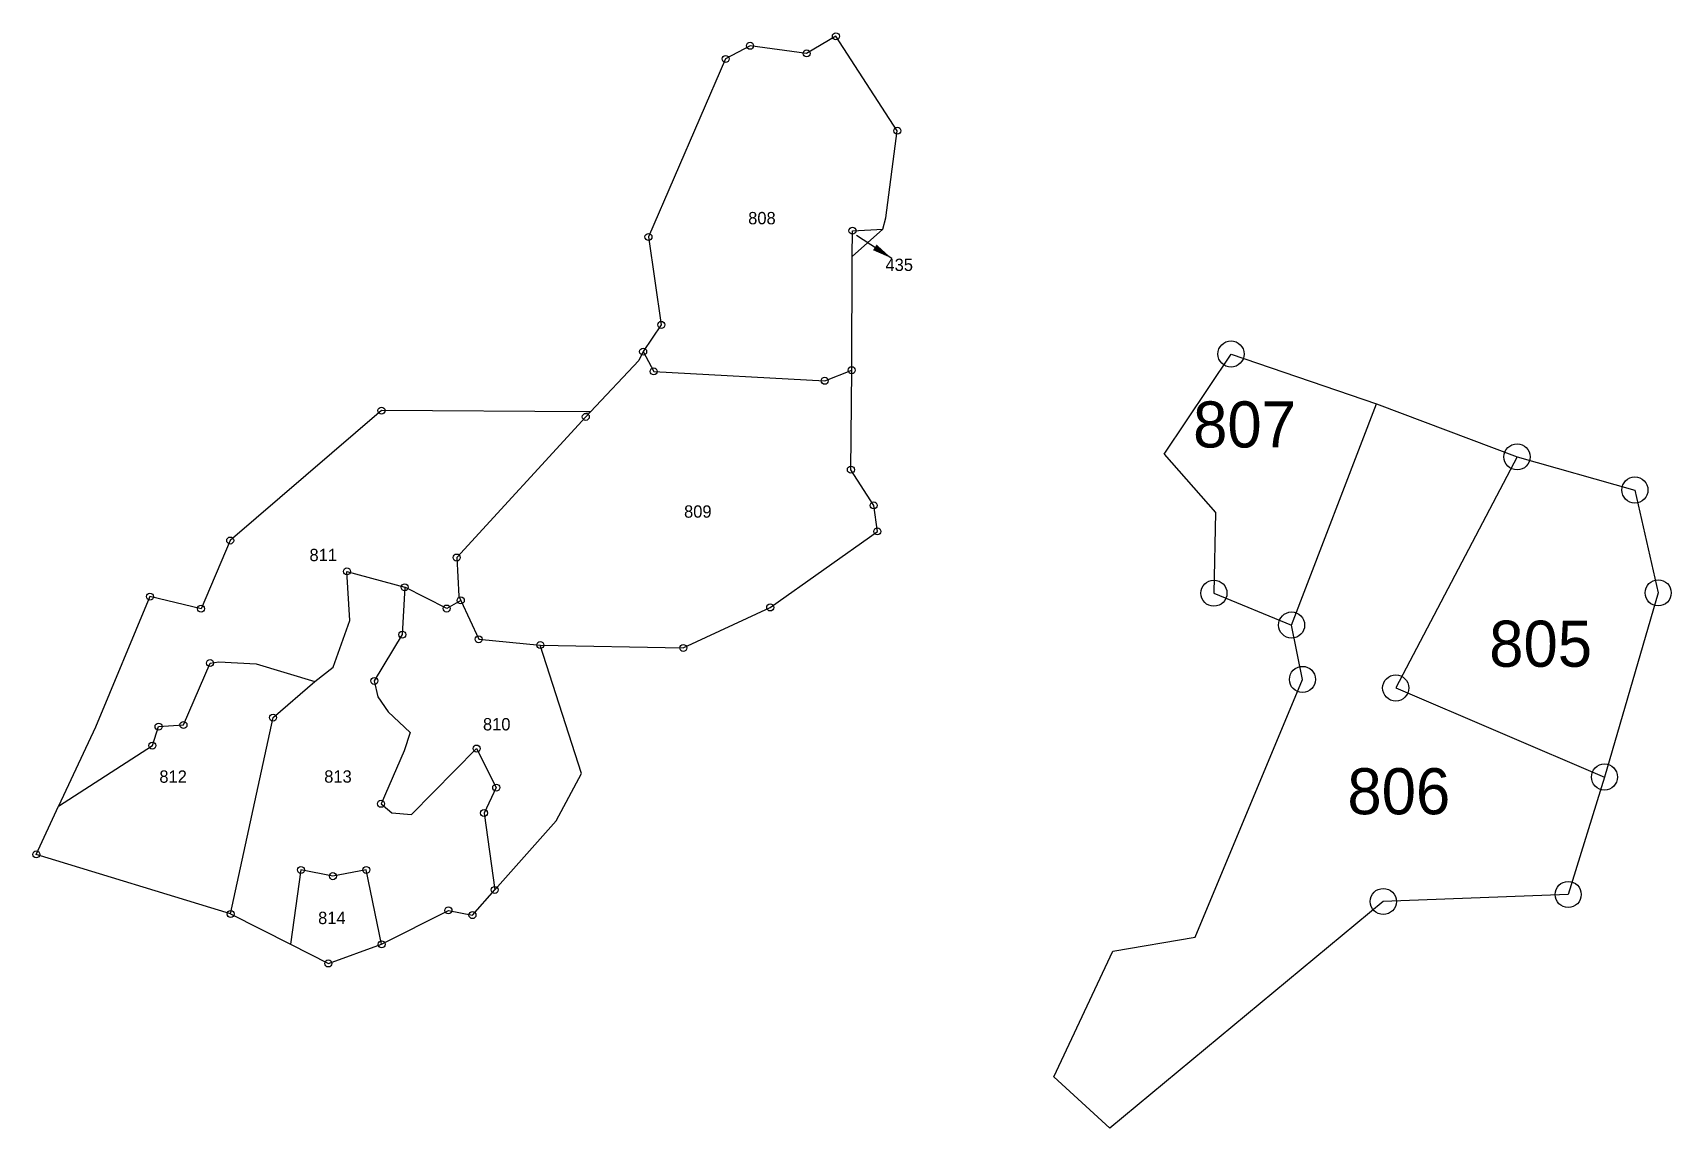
# Model space of a CAD drawing. Header units: metres. Extents: x 260190 to 263401, y 2203527 to 2206859.
# Drawn here: x 261727.5 to 261930.6, y 2206722.9 to 2206858.7 of the extents above; entities that cross this region are included whole.
import ezdxf

# ---------------------------------------------------------------- set-up
doc = ezdxf.new("R2010")
doc.units = ezdxf.units.M
doc.header["$MEASUREMENT"] = 0
for name, color, linetype in [('OFF', 1, 'Continuous'), ('POLY_PARCEL', 6, 'Continuous'), ('SYM_STONE', 1, 'Continuous'), ('TEXT_PARCEL', 7, 'Continuous')]:
    doc.layers.add(name, color=color, linetype=linetype)
doc.styles.get("Standard").update_dxf_attribs({"font": 'simplex.shx'})
doc.styles.add('TEXT_MAP', font='', dxfattribs={"height": 1.8})
doc.styles.get('TEXT_MAP').set_extended_font_data('Kruti Dev 050')
doc.dimstyles.get("Standard").update_dxf_attribs({"dimtxt": 0.18, "dimasz": 0.18, "dimexe": 0.18, "dimexo": 0.0625, "dimgap": 0.09, "dimtad": 0, "dimtih": 1, "dimtoh": 1, "dimdec": 4, "dimzin": 0, "dimdsep": 46, "dimtxsty": 'Standard', "dimcen": 0.09, "dimadec": 0, "dimazin": 0, "dimtfac": 1, "dimtdec": 4, "dimtofl": 0, "dimtmove": 0, "dimatfit": 3, "dimfxl": 1, "dimtolj": 1, "dimtzin": 0, "dimarcsym": 0})

msp = doc.modelspace()

# ---------------------------------------------------------------- linework, layer by layer
at = {"layer": 'OFF'}
msp.add_line((261832.89, 2206834.37), (261833.24, 2206835.77), dxfattribs=at)
at = {"layer": 'POLY_PARCEL'}
for p, q in [((261827.05, 2206858.28), (261823.43, 2206856.15)), ((261834.67, 2206846.57), (261827.05, 2206858.28)), ((261816.41, 2206857.1), (261813.38, 2206855.47)), ((261823.43, 2206856.15), (261816.41, 2206857.1)), ((261813.38, 2206855.47), (261803.82, 2206833.4)), ((261833.24, 2206835.77), (261834.67, 2206846.57)), ((261832.89, 2206834.37), (261829.09, 2206830.98)), ((261829.09, 2206830.98), (261829.11, 2206834.17)), ((261829.11, 2206834.17), (261832.89, 2206834.37)), ((261829.11, 2206834.17), (261829.11, 2206834.17)), ((261803.82, 2206833.4), (261805.4, 2206822.5)), ((261829.01, 2206816.88), (261829.09, 2206830.98)), ((261805.4, 2206822.5), (261803.16, 2206819.18)), ((261802.62, 2206818.1), (261796.63, 2206811.73)), ((261803.16, 2206819.18), (261802.62, 2206818.1)), ((261803.16, 2206819.18), (261804.47, 2206816.73)), ((261867.76, 2206806.47), (261876.04, 2206818.89)), ((261876.04, 2206818.89), (261894.08, 2206812.7)), ((261804.47, 2206816.73), (261825.67, 2206815.57)), ((261825.67, 2206815.57), (261829.01, 2206816.88)), ((261828.91, 2206804.55), (261829.01, 2206816.88)), ((261770.72, 2206811.87), (261751.96, 2206795.77)), ((261796.05, 2206811.73), (261770.72, 2206811.87)), ((261796.63, 2206811.73), (261796.05, 2206811.73)), ((261796.63, 2206811.73), (261796.05, 2206811.1)), ((261883.55, 2206785.29), (261894.08, 2206812.7)), ((261894.08, 2206812.7), (261911.5, 2206806.14)), ((261796.05, 2206811.1), (261780.04, 2206793.66)), ((261867.76, 2206806.47), (261874.11, 2206799.25)), ((261911.5, 2206806.14), (261896.46, 2206777.49)), ((261911.5, 2206806.14), (261926.11, 2206802.03)), ((261831.74, 2206800.12), (261828.91, 2206804.55)), ((261926.11, 2206802.03), (261929, 2206789.28)), ((261832.2, 2206796.9), (261831.74, 2206800.12)), ((261874.11, 2206799.25), (261873.92, 2206789.24)), ((261751.96, 2206795.77), (261748.35, 2206787.32)), ((261818.91, 2206787.47), (261832.2, 2206796.9)), ((261780.04, 2206793.66), (261780.3, 2206788.89)), ((261766.79, 2206785.86), (261766.43, 2206791.94)), ((261766.43, 2206791.94), (261773.6, 2206789.97)), ((261773.6, 2206789.97), (261773.29, 2206784.1)), ((261778.8, 2206787.34), (261773.6, 2206789.97)), ((261873.92, 2206789.24), (261883.55, 2206785.29)), ((261929, 2206789.28), (261922.34, 2206766.45)), ((261742.01, 2206788.82), (261735.26, 2206772.62)), ((261748.35, 2206787.32), (261742.01, 2206788.82)), ((261780.55, 2206788.35), (261778.8, 2206787.34)), ((261780.3, 2206788.89), (261780.55, 2206788.35)), ((261780.55, 2206788.35), (261782.77, 2206783.53)), ((261808.13, 2206782.45), (261818.91, 2206787.47)), ((261764.73, 2206780.06), (261766.79, 2206785.86)), ((261884.9, 2206778.55), (261883.55, 2206785.29)), ((261773.29, 2206784.1), (261769.83, 2206778.36)), ((261782.77, 2206783.53), (261790.4, 2206782.81)), ((261795.5, 2206766.87), (261790.4, 2206782.81)), ((261790.4, 2206782.81), (261808.13, 2206782.45)), ((261746.17, 2206772.9), (261749.47, 2206780.58)), ((261749.47, 2206780.58), (261750.55, 2206780.73)), ((261750.55, 2206780.73), (261755.19, 2206780.48)), ((261755.19, 2206780.48), (261762.46, 2206778.31)), ((261762.46, 2206778.31), (261764.73, 2206780.06)), ((261757.27, 2206773.82), (261762.46, 2206778.31)), ((261769.83, 2206778.36), (261770.25, 2206776.4)), ((261871.61, 2206746.59), (261884.9, 2206778.55)), ((261896.46, 2206777.49), (261922.34, 2206766.45)), ((261770.25, 2206776.4), (261771.54, 2206774.54)), ((261743.08, 2206772.7), (261746.17, 2206772.9)), ((261752.02, 2206749.47), (261757.27, 2206773.82)), ((261771.54, 2206774.54), (261774.27, 2206771.97)), ((261735.26, 2206772.62), (261730.66, 2206762.83)), ((261742.31, 2206770.35), (261743.08, 2206772.7)), ((261774.27, 2206771.97), (261773.55, 2206769.7)), ((261730.66, 2206762.83), (261742.31, 2206770.35)), ((261742.31, 2206770.35), (261742.31, 2206770.35)), ((261773.55, 2206769.7), (261770.66, 2206763.13)), ((261774.42, 2206761.79), (261782.51, 2206769.98)), ((261782.51, 2206769.98), (261784.94, 2206765.14)), ((261792.36, 2206761.02), (261795.5, 2206766.87)), ((261784.94, 2206765.14), (261783.43, 2206761.99)), ((261922.34, 2206766.45), (261917.84, 2206751.89)), ((261727.92, 2206756.86), (261730.66, 2206762.83)), ((261770.66, 2206763.13), (261772, 2206762)), ((261772, 2206762), (261774.42, 2206761.79)), ((261783.43, 2206761.99), (261784.76, 2206752.45)), ((261784.76, 2206752.45), (261792.36, 2206761.02)), ((261752.02, 2206749.47), (261727.92, 2206756.86)), ((261760.73, 2206754.93), (261759.45, 2206745.71)), ((261764.7, 2206754.16), (261760.73, 2206754.93)), ((261768.83, 2206754.93), (261764.7, 2206754.16)), ((261770.73, 2206745.71), (261768.83, 2206754.93)), ((261782, 2206749.33), (261784.76, 2206752.45)), ((261894.92, 2206751.02), (261861.01, 2206722.91)), ((261917.84, 2206751.89), (261894.92, 2206751.02)), ((261752.02, 2206749.47), (261759.45, 2206745.71)), ((261770.73, 2206745.71), (261779.02, 2206749.92)), ((261779.02, 2206749.92), (261782, 2206749.33)), ((261861.4, 2206744.86), (261871.61, 2206746.59)), ((261759.45, 2206745.71), (261764.13, 2206743.34)), ((261764.13, 2206743.34), (261770.73, 2206745.71)), ((261854.08, 2206729.27), (261861.4, 2206744.86)), ((261861.01, 2206722.91), (261854.08, 2206729.27))]:
    msp.add_line(p, q, dxfattribs=at)
at = {"layer": 'SYM_STONE'}
for centre, radius in [((261827.05, 2206858.28), 0.434), ((261816.41, 2206857.1), 0.434), ((261823.43, 2206856.15), 0.434), ((261813.38, 2206855.47), 0.434), ((261834.67, 2206846.57), 0.434), ((261829.11, 2206834.17), 0.434), ((261803.82, 2206833.4), 0.434), ((261805.4, 2206822.5), 0.434), ((261876.04, 2206818.89), 1.62), ((261803.16, 2206819.18), 0.434), ((261804.47, 2206816.73), 0.434), ((261825.67, 2206815.57), 0.434), ((261829.01, 2206816.88), 0.434), ((261770.72, 2206811.87), 0.434), ((261796.05, 2206811.1), 0.434), ((261911.5, 2206806.14), 1.62), ((261828.91, 2206804.55), 0.434), ((261926.11, 2206802.03), 1.62), ((261831.74, 2206800.12), 0.434), ((261832.2, 2206796.9), 0.434), ((261751.96, 2206795.77), 0.434), ((261780.04, 2206793.66), 0.434), ((261766.43, 2206791.94), 0.434), ((261742.01, 2206788.82), 0.434), ((261773.6, 2206789.97), 0.434), ((261873.92, 2206789.24), 1.62), ((261929, 2206789.28), 1.62), ((261748.35, 2206787.32), 0.434), ((261778.8, 2206787.34), 0.434), ((261780.55, 2206788.35), 0.434), ((261818.91, 2206787.47), 0.434), ((261883.55, 2206785.29), 1.62), ((261773.29, 2206784.1), 0.434), ((261782.77, 2206783.53), 0.434), ((261790.4, 2206782.81), 0.434), ((261808.13, 2206782.45), 0.434), ((261749.47, 2206780.58), 0.434), ((261884.9, 2206778.55), 1.62), ((261896.46, 2206777.49), 1.62), ((261769.83, 2206778.36), 0.434), ((261743.08, 2206772.7), 0.434), ((261746.17, 2206772.9), 0.434), ((261757.27, 2206773.82), 0.434), ((261742.31, 2206770.35), 0.434), ((261782.51, 2206769.98), 0.434), ((261922.34, 2206766.45), 1.62), ((261784.94, 2206765.14), 0.434), ((261770.66, 2206763.13), 0.434), ((261783.43, 2206761.99), 0.434), ((261727.92, 2206756.86), 0.434), ((261760.73, 2206754.93), 0.434), ((261768.83, 2206754.93), 0.434), ((261764.7, 2206754.16), 0.434), ((261784.76, 2206752.45), 0.434), ((261894.92, 2206751.02), 1.62), ((261917.84, 2206751.89), 1.62), ((261752.02, 2206749.47), 0.434), ((261779.02, 2206749.92), 0.434), ((261782, 2206749.33), 0.434), ((261770.73, 2206745.71), 0.434), ((261764.13, 2206743.34), 0.434)]:
    msp.add_circle(centre, radius, dxfattribs=at)

# ---------------------------------------------------------------- texts
at = {"layer": 'TEXT_PARCEL', "style": 'TEXT_MAP'}
for s, height, p in [('808', 1.529, (261816.18, 2206834.97)), ('435', 1.529, (261833.2, 2206829.18)), ('807', 5.714, (261871.34, 2206807.3)), ('809', 1.529, (261808.23, 2206798.6)), ('811', 1.529, (261761.79, 2206793.21)), ('805', 5.714, (261908.05, 2206780.12)), ('810', 1.529, (261783.3, 2206772.23)), ('812', 1.529, (261743.18, 2206765.74)), ('813', 1.529, (261763.62, 2206765.75)), ('806', 5.714, (261890.47, 2206761.83)), ('814', 1.529, (261762.86, 2206748.22))]:
    msp.add_text(s, height=height, dxfattribs=at).set_placement(p)

# ---------------------------------------------------------------- leaders
msp.add_leader([(261833.98, 2206830.75), (261829.6, 2206833.58)], dimstyle='Standard', override={"dimtxt": 2.5, "dimasz": 2.5, "dimexe": 1.25, "dimexo": 0.625, "dimgap": 0.625, "dimtad": 1, "dimtih": 0, "dimtoh": 0, "dimzin": 8, "dimcen": 2.5, "dimtofl": 1})

doc.saveas('drawing.dxf')
